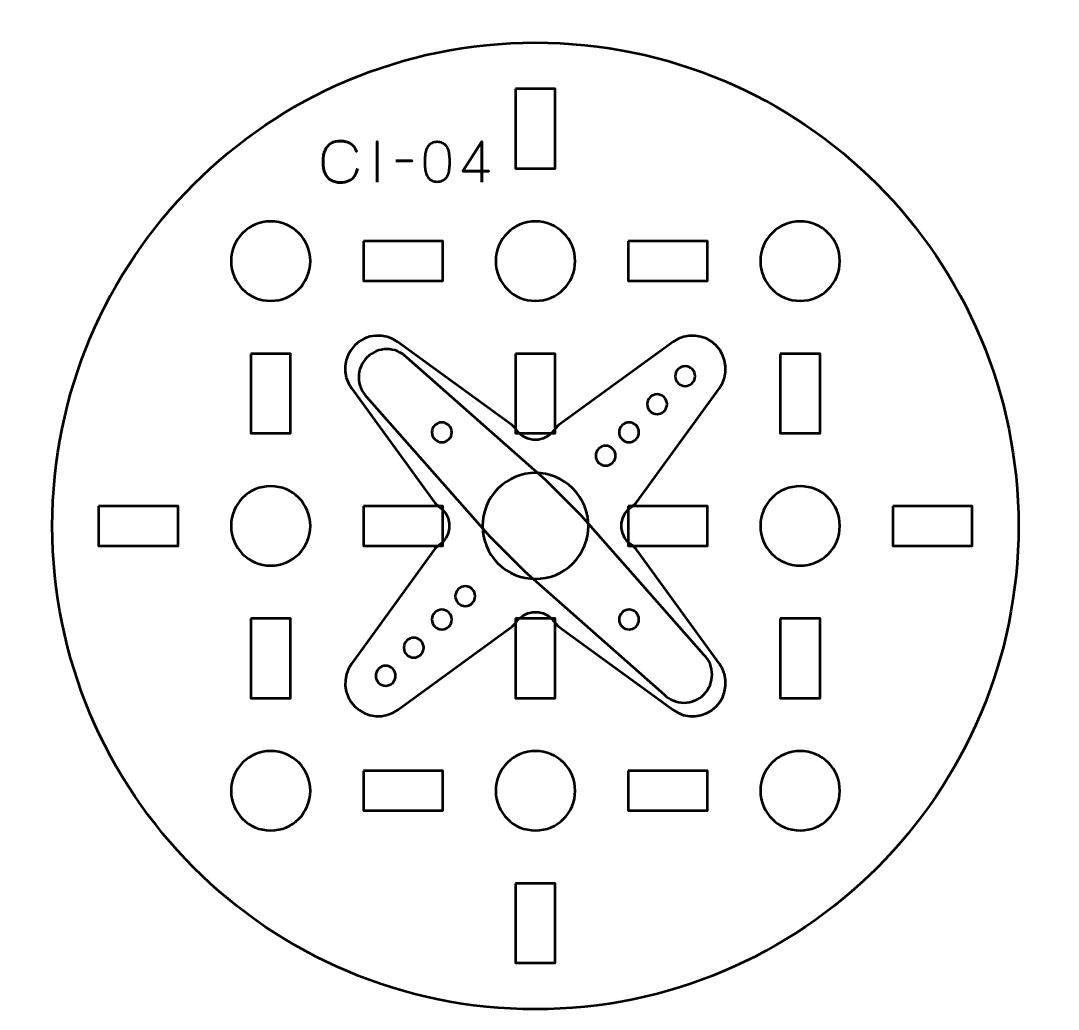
# Model space of a CAD drawing. Header units: centimetres. Extents: x -26.1 to 5.1, y -32.2 to 2.5.
# Drawn here: x -2.69 to 5.15, y -19.97 to -12.51 of the extents above; entities that cross this region are included whole.
import ezdxf

# ---------------------------------------------------------------- set-up
doc = ezdxf.new("R2010")
doc.units = ezdxf.units.CM
doc.header["$MEASUREMENT"] = 0
doc.layers.add('Layer 1', color=7, linetype='Continuous')

msp = doc.modelspace()

# ---------------------------------------------------------------- linework, layer by layer
at = {"layer": 'Layer 1', "color": 114, "lineweight": 53}
msp.add_ellipse((1.20001, -16.32499), major_axis=(0, 3.65), ratio=1, dxfattribs=at)
msp.add_open_spline([(-2.84999, -4.775), (-2.84999, -4.775), (-2.84999, -14.27503), (-2.84999, -14.27503), (-2.84999, -14.27503), (-2.84999, -14.552), (-3.07308, -14.77499), (-3.35008, -14.77499), (-3.35008, -14.77499), (-3.35008, -14.77499), (-5.90001, -14.77499), (-5.90001, -14.77499), (-5.90001, -14.77499), (-5.90001, -14.77499), (-5.90001, -11.12499), (-5.90001, -11.12499), (-5.90001, -11.12499), (-5.90001, -10.79367), (-6.16869, -10.52499), (-6.50001, -10.52499), (-6.50001, -10.52499), (-6.83133, -10.52499), (-7.10001, -10.79367), (-7.10001, -11.12499), (-7.10001, -11.12499), (-7.10001, -11.12499), (-7.10001, -14.77499), (-7.10001, -14.77499), (-7.10001, -14.77499), (-7.10001, -14.77499), (-9.65005, -14.77499), (-9.65005, -14.77499), (-9.65005, -14.77499), (-9.92702, -14.77499), (-10.15001, -14.552), (-10.15001, -14.27503), (-10.15001, -14.27503), (-10.15001, -14.27503), (-10.15001, -4.775), (-10.15001, -4.775), (-10.15001, -4.775), (-10.15001, -4.775), (-17.65004, -4.775), (-17.65004, -4.775), (-17.65004, -4.775), (-17.92701, -4.775), (-18.15, -4.55191), (-18.15, -4.27491), (-18.15, -4.27491), (-18.15, -4.27491), (-18.15, 2.02506), (-18.15, 2.02506), (-18.15, 2.02506), (-18.15, 2.30203), (-17.92701, 2.52502), (-17.65004, 2.52502), (-17.65004, 2.52502), (-17.65004, 2.52502), (4.64989, 2.52502), (4.64989, 2.52502), (4.64989, 2.52502), (4.92689, 2.52502), (5.14999, 2.30203), (5.14999, 2.02506), (5.14999, 2.02506), (5.14999, 2.02506), (5.14999, -4.27491), (5.14999, -4.27491), (5.14999, -4.27491), (5.14999, -4.55191), (4.92689, -4.775), (4.64989, -4.775), (4.64989, -4.775), (4.64989, -4.775), (-2.84999, -4.775), (-2.84999, -4.775)], degree=3, knots=[0, 0, 0, 0, 0.0526316, 0.0526316, 0.0526316, 0.0526316, 0.1052632, 0.1052632, 0.1052632, 0.1052632, 0.1578947, 0.1578947, 0.1578947, 0.1578947, 0.2105263, 0.2105263, 0.2105263, 0.2105263, 0.2631579, 0.2631579, 0.2631579, 0.2631579, 0.3157895, 0.3157895, 0.3157895, 0.3157895, 0.3684211, 0.3684211, 0.3684211, 0.3684211, 0.4210526, 0.4210526, 0.4210526, 0.4210526, 0.4736842, 0.4736842, 0.4736842, 0.4736842, 0.5263158, 0.5263158, 0.5263158, 0.5263158, 0.5789474, 0.5789474, 0.5789474, 0.5789474, 0.6315789, 0.6315789, 0.6315789, 0.6315789, 0.6842105, 0.6842105, 0.6842105, 0.6842105, 0.7368421, 0.7368421, 0.7368421, 0.7368421, 0.7894737, 0.7894737, 0.7894737, 0.7894737, 0.8421053, 0.8421053, 0.8421053, 0.8421053, 0.8947368, 0.8947368, 0.8947368, 0.8947368, 0.9473684, 0.9473684, 0.9473684, 0.9473684, 1, 1, 1, 1], dxfattribs=at)
at = {"layer": 'Layer 1', "lineweight": 53}
for points in [[(1.04997, -13.02494), (1.04997, -13.02494), (1.34997, -13.02494), (1.34997, -13.02494), (1.34997, -13.02494), (1.34997, -13.02494), (1.34997, -13.62494), (1.34997, -13.62494), (1.34997, -13.62494), (1.34997, -13.62494), (1.04997, -13.62494), (1.04997, -13.62494), (1.04997, -13.62494), (1.04997, -13.62494), (1.04997, -13.02494), (1.04997, -13.02494)], [(-0.49988, -14.32499), (-0.49988, -14.49062), (-0.63426, -14.625), (-0.79989, -14.625), (-0.79989, -14.625), (-0.96566, -14.625), (-1.09989, -14.49062), (-1.09989, -14.32499), (-1.09989, -14.32499), (-1.09989, -14.15922), (-0.96566, -14.02499), (-0.79989, -14.02499), (-0.79989, -14.02499), (-0.63426, -14.02499), (-0.49988, -14.15922), (-0.49988, -14.32499)], [(1.50004, -14.32499), (1.50004, -14.49062), (1.3657, -14.625), (1.20005, -14.625), (1.20005, -14.625), (1.03442, -14.625), (0.90004, -14.49062), (0.90004, -14.32499), (0.90004, -14.32499), (0.90004, -14.15922), (1.03442, -14.02499), (1.20005, -14.02499), (1.20005, -14.02499), (1.3657, -14.02499), (1.50004, -14.15922), (1.50004, -14.32499)], [(3.50001, -14.32499), (3.50001, -14.49062), (3.36577, -14.625), (3.2, -14.625), (3.2, -14.625), (3.03434, -14.625), (2.9, -14.49062), (2.9, -14.32499), (2.9, -14.32499), (2.9, -14.15922), (3.03434, -14.02499), (3.2, -14.02499), (3.2, -14.02499), (3.36577, -14.02499), (3.50001, -14.15922), (3.50001, -14.32499)], [(-0.09998, -14.17492), (-0.09998, -14.17492), (0.50003, -14.17492), (0.50003, -14.17492), (0.50003, -14.17492), (0.50003, -14.17492), (0.50003, -14.47492), (0.50003, -14.47492), (0.50003, -14.47492), (0.50003, -14.47492), (-0.09998, -14.47492), (-0.09998, -14.47492), (-0.09998, -14.47492), (-0.09998, -14.47492), (-0.09998, -14.17492), (-0.09998, -14.17492)], [(1.90009, -14.17492), (1.90009, -14.17492), (2.50009, -14.17492), (2.50009, -14.17492), (2.50009, -14.17492), (2.50009, -14.17492), (2.50009, -14.47492), (2.50009, -14.47492), (2.50009, -14.47492), (2.50009, -14.47492), (1.90009, -14.47492), (1.90009, -14.47492), (1.90009, -14.47492), (1.90009, -14.47492), (1.90009, -14.17492), (1.90009, -14.17492)], [(-0.94996, -15.0249), (-0.94996, -15.0249), (-0.64996, -15.0249), (-0.64996, -15.0249), (-0.64996, -15.0249), (-0.64996, -15.0249), (-0.64996, -15.62491), (-0.64996, -15.62491), (-0.64996, -15.62491), (-0.64996, -15.62491), (-0.94996, -15.62491), (-0.94996, -15.62491), (-0.94996, -15.62491), (-0.94996, -15.62491), (-0.94996, -15.0249), (-0.94996, -15.0249)], [(1.04997, -15.0249), (1.04997, -15.0249), (1.34997, -15.0249), (1.34997, -15.0249), (1.34997, -15.0249), (1.34997, -15.0249), (1.34997, -15.62491), (1.34997, -15.62491), (1.34997, -15.62491), (1.34997, -15.62491), (1.04997, -15.62491), (1.04997, -15.62491), (1.04997, -15.62491), (1.04997, -15.62491), (1.04997, -15.0249), (1.04997, -15.0249)], [(3.05007, -15.0249), (3.05007, -15.0249), (3.35008, -15.0249), (3.35008, -15.0249), (3.35008, -15.0249), (3.35008, -15.0249), (3.35008, -15.62491), (3.35008, -15.62491), (3.35008, -15.62491), (3.35008, -15.62491), (3.05007, -15.62491), (3.05007, -15.62491), (3.05007, -15.62491), (3.05007, -15.62491), (3.05007, -15.0249), (3.05007, -15.0249)], [(-0.49988, -16.32493), (-0.49988, -16.49058), (-0.63426, -16.62492), (-0.79989, -16.62492), (-0.79989, -16.62492), (-0.96566, -16.62492), (-1.09989, -16.49058), (-1.09989, -16.32493), (-1.09989, -16.32493), (-1.09989, -16.1593), (-0.96566, -16.02492), (-0.79989, -16.02492), (-0.79989, -16.02492), (-0.63426, -16.02492), (-0.49988, -16.1593), (-0.49988, -16.32493)], [(3.50001, -16.32493), (3.50001, -16.49058), (3.36577, -16.62492), (3.2, -16.62492), (3.2, -16.62492), (3.03434, -16.62492), (2.9, -16.49058), (2.9, -16.32493), (2.9, -16.32493), (2.9, -16.1593), (3.03434, -16.02492), (3.2, -16.02492), (3.2, -16.02492), (3.36577, -16.02492), (3.50001, -16.1593), (3.50001, -16.32493)], [(-2.09994, -16.17485), (-2.09994, -16.17485), (-1.49994, -16.17485), (-1.49994, -16.17485), (-1.49994, -16.17485), (-1.49994, -16.17485), (-1.49994, -16.47485), (-1.49994, -16.47485), (-1.49994, -16.47485), (-1.49994, -16.47485), (-2.09994, -16.47485), (-2.09994, -16.47485), (-2.09994, -16.47485), (-2.09994, -16.47485), (-2.09994, -16.17485), (-2.09994, -16.17485)], [(-0.09998, -16.17485), (-0.09998, -16.17485), (0.50003, -16.17485), (0.50003, -16.17485), (0.50003, -16.17485), (0.50003, -16.17485), (0.50003, -16.47485), (0.50003, -16.47485), (0.50003, -16.47485), (0.50003, -16.47485), (-0.09998, -16.47485), (-0.09998, -16.47485), (-0.09998, -16.47485), (-0.09998, -16.47485), (-0.09998, -16.17485), (-0.09998, -16.17485)], [(1.90009, -16.17485), (1.90009, -16.17485), (2.50009, -16.17485), (2.50009, -16.17485), (2.50009, -16.17485), (2.50009, -16.17485), (2.50009, -16.47485), (2.50009, -16.47485), (2.50009, -16.47485), (2.50009, -16.47485), (1.90009, -16.47485), (1.90009, -16.47485), (1.90009, -16.47485), (1.90009, -16.47485), (1.90009, -16.17485), (1.90009, -16.17485)], [(3.90006, -16.17485), (3.90006, -16.17485), (4.50006, -16.17485), (4.50006, -16.17485), (4.50006, -16.17485), (4.50006, -16.17485), (4.50006, -16.47485), (4.50006, -16.47485), (4.50006, -16.47485), (4.50006, -16.47485), (3.90006, -16.47485), (3.90006, -16.47485), (3.90006, -16.47485), (3.90006, -16.47485), (3.90006, -16.17485), (3.90006, -16.17485)], [(-0.94996, -17.02497), (-0.94996, -17.02497), (-0.64996, -17.02497), (-0.64996, -17.02497), (-0.64996, -17.02497), (-0.64996, -17.02497), (-0.64996, -17.62497), (-0.64996, -17.62497), (-0.64996, -17.62497), (-0.64996, -17.62497), (-0.94996, -17.62497), (-0.94996, -17.62497), (-0.94996, -17.62497), (-0.94996, -17.62497), (-0.94996, -17.02497), (-0.94996, -17.02497)], [(1.04997, -17.02497), (1.04997, -17.02497), (1.34997, -17.02497), (1.34997, -17.02497), (1.34997, -17.02497), (1.34997, -17.02497), (1.34997, -17.62497), (1.34997, -17.62497), (1.34997, -17.62497), (1.34997, -17.62497), (1.04997, -17.62497), (1.04997, -17.62497), (1.04997, -17.62497), (1.04997, -17.62497), (1.04997, -17.02497), (1.04997, -17.02497)], [(3.05007, -17.02497), (3.05007, -17.02497), (3.35008, -17.02497), (3.35008, -17.02497), (3.35008, -17.02497), (3.35008, -17.02497), (3.35008, -17.62497), (3.35008, -17.62497), (3.35008, -17.62497), (3.35008, -17.62497), (3.05007, -17.62497), (3.05007, -17.62497), (3.05007, -17.62497), (3.05007, -17.62497), (3.05007, -17.02497), (3.05007, -17.02497)], [(-0.49988, -18.32488), (-0.49988, -18.49065), (-0.63426, -18.62489), (-0.79989, -18.62489), (-0.79989, -18.62489), (-0.96566, -18.62489), (-1.09989, -18.49065), (-1.09989, -18.32488), (-1.09989, -18.32488), (-1.09989, -18.15922), (-0.96566, -18.02488), (-0.79989, -18.02488), (-0.79989, -18.02488), (-0.63426, -18.02488), (-0.49988, -18.15922), (-0.49988, -18.32488)], [(1.50004, -18.32488), (1.50004, -18.49065), (1.3657, -18.62489), (1.20005, -18.62489), (1.20005, -18.62489), (1.03442, -18.62489), (0.90004, -18.49065), (0.90004, -18.32488), (0.90004, -18.32488), (0.90004, -18.15922), (1.03442, -18.02488), (1.20005, -18.02488), (1.20005, -18.02488), (1.3657, -18.02488), (1.50004, -18.15922), (1.50004, -18.32488)], [(3.50001, -18.32488), (3.50001, -18.49065), (3.36577, -18.62489), (3.2, -18.62489), (3.2, -18.62489), (3.03434, -18.62489), (2.9, -18.49065), (2.9, -18.32488), (2.9, -18.32488), (2.9, -18.15922), (3.03434, -18.02488), (3.2, -18.02488), (3.2, -18.02488), (3.36577, -18.02488), (3.50001, -18.15922), (3.50001, -18.32488)], [(-0.09998, -18.17495), (-0.09998, -18.17495), (0.50003, -18.17495), (0.50003, -18.17495), (0.50003, -18.17495), (0.50003, -18.17495), (0.50003, -18.47496), (0.50003, -18.47496), (0.50003, -18.47496), (0.50003, -18.47496), (-0.09998, -18.47496), (-0.09998, -18.47496), (-0.09998, -18.47496), (-0.09998, -18.47496), (-0.09998, -18.17495), (-0.09998, -18.17495)], [(1.90009, -18.17495), (1.90009, -18.17495), (2.50009, -18.17495), (2.50009, -18.17495), (2.50009, -18.17495), (2.50009, -18.17495), (2.50009, -18.47496), (2.50009, -18.47496), (2.50009, -18.47496), (2.50009, -18.47496), (1.90009, -18.47496), (1.90009, -18.47496), (1.90009, -18.47496), (1.90009, -18.47496), (1.90009, -18.17495), (1.90009, -18.17495)], [(1.04997, -19.02494), (1.04997, -19.02494), (1.34997, -19.02494), (1.34997, -19.02494), (1.34997, -19.02494), (1.34997, -19.02494), (1.34997, -19.62494), (1.34997, -19.62494), (1.34997, -19.62494), (1.34997, -19.62494), (1.04997, -19.62494), (1.04997, -19.62494), (1.04997, -19.62494), (1.04997, -19.62494), (1.04997, -19.02494), (1.04997, -19.02494)]]:
    msp.add_open_spline(points, degree=3, knots=[0, 0, 0, 0, 0.25, 0.25, 0.25, 0.25, 0.5, 0.5, 0.5, 0.5, 0.75, 0.75, 0.75, 0.75, 1, 1, 1, 1], dxfattribs=at)
at = {"layer": 'Layer 1', "color": 30, "lineweight": 53}
for points, knots in [([(-0.145, -13.62532), (-0.14952, -13.64952), (-0.15742, -13.66949), (-0.1685, -13.68515), (-0.1685, -13.68515), (-0.17964, -13.70075), (-0.1939, -13.71232), (-0.21125, -13.71987), (-0.21125, -13.71987), (-0.22854, -13.72742), (-0.24886, -13.73123), (-0.272, -13.73116), (-0.272, -13.73116), (-0.30015, -13.73123), (-0.32407, -13.72579), (-0.34369, -13.71472), (-0.34369, -13.71472), (-0.3633, -13.70371), (-0.37826, -13.68671), (-0.38856, -13.66364), (-0.38856, -13.66364), (-0.39886, -13.64056), (-0.40401, -13.611), (-0.40408, -13.57495), (-0.40408, -13.57495), (-0.40401, -13.53904), (-0.39886, -13.50954), (-0.38856, -13.48647), (-0.38856, -13.48647), (-0.37826, -13.4634), (-0.3633, -13.44633), (-0.34369, -13.43525), (-0.34369, -13.43525), (-0.32407, -13.42417), (-0.30015, -13.41867), (-0.272, -13.41874), (-0.272, -13.41874), (-0.24187, -13.41867), (-0.21662, -13.42509), (-0.1963, -13.438), (-0.1963, -13.438), (-0.17605, -13.45091), (-0.16116, -13.47088), (-0.15178, -13.4979), (-0.15178, -13.4979), (-0.16116, -13.47088), (-0.17605, -13.45091), (-0.1963, -13.438), (-0.1963, -13.438), (-0.21662, -13.42509), (-0.24187, -13.41867), (-0.272, -13.41874), (-0.272, -13.41874), (-0.30015, -13.41867), (-0.32407, -13.42417), (-0.34369, -13.43525), (-0.34369, -13.43525), (-0.3633, -13.44633), (-0.37826, -13.4634), (-0.38856, -13.48647), (-0.38856, -13.48647), (-0.39886, -13.50954), (-0.40401, -13.53904), (-0.40408, -13.57495), (-0.40408, -13.57495), (-0.40401, -13.611), (-0.39886, -13.64056), (-0.38856, -13.66364), (-0.38856, -13.66364), (-0.37826, -13.68671), (-0.3633, -13.70371), (-0.34369, -13.71472), (-0.34369, -13.71472), (-0.32407, -13.72579), (-0.30015, -13.73123), (-0.272, -13.73116), (-0.272, -13.73116), (-0.24886, -13.73123), (-0.22854, -13.72742), (-0.21125, -13.71987), (-0.21125, -13.71987), (-0.1939, -13.71232), (-0.17964, -13.70075), (-0.1685, -13.68515), (-0.1685, -13.68515), (-0.15742, -13.66949), (-0.14952, -13.64952), (-0.145, -13.62532)], [0, 0, 0, 0, 0.0454545, 0.0454545, 0.0454545, 0.0454545, 0.0909091, 0.0909091, 0.0909091, 0.0909091, 0.1363636, 0.1363636, 0.1363636, 0.1363636, 0.1818182, 0.1818182, 0.1818182, 0.1818182, 0.2272727, 0.2272727, 0.2272727, 0.2272727, 0.2727273, 0.2727273, 0.2727273, 0.2727273, 0.3181818, 0.3181818, 0.3181818, 0.3181818, 0.3636364, 0.3636364, 0.3636364, 0.3636364, 0.4090909, 0.4090909, 0.4090909, 0.4090909, 0.4545455, 0.4545455, 0.4545455, 0.4545455, 0.5, 0.5, 0.5, 0.5, 0.5454545, 0.5454545, 0.5454545, 0.5454545, 0.5909091, 0.5909091, 0.5909091, 0.5909091, 0.6363636, 0.6363636, 0.6363636, 0.6363636, 0.6818182, 0.6818182, 0.6818182, 0.6818182, 0.7272727, 0.7272727, 0.7272727, 0.7272727, 0.7727273, 0.7727273, 0.7727273, 0.7727273, 0.8181818, 0.8181818, 0.8181818, 0.8181818, 0.8636364, 0.8636364, 0.8636364, 0.8636364, 0.9090909, 0.9090909, 0.9090909, 0.9090909, 0.9545455, 0.9545455, 0.9545455, 0.9545455, 1, 1, 1, 1]), ([(0.00486, -13.72777), (0.00486, -13.72777), (0.00486, -13.42255), (0.00486, -13.42255), (0.00486, -13.42255), (0.00486, -13.42255), (0.00486, -13.72777), (0.00486, -13.72777)], [0, 0, 0, 0, 0.5, 0.5, 0.5, 0.5, 1, 1, 1, 1]), ([(0.45825, -13.72777), (0.47306, -13.7277), (0.48583, -13.72509), (0.49649, -13.72001), (0.49649, -13.72001), (0.50707, -13.71493), (0.51589, -13.70766), (0.52294, -13.69842), (0.52294, -13.69842), (0.52993, -13.68911), (0.53543, -13.6781), (0.53952, -13.6654), (0.53952, -13.6654), (0.54355, -13.6527), (0.54644, -13.6388), (0.54806, -13.62356), (0.54806, -13.62356), (0.54976, -13.60832), (0.5506, -13.5923), (0.55053, -13.57537), (0.55053, -13.57537), (0.5506, -13.55851), (0.54976, -13.54249), (0.54806, -13.52732), (0.54806, -13.52732), (0.54644, -13.51215), (0.54355, -13.49818), (0.53952, -13.48548), (0.53952, -13.48548), (0.53543, -13.47285), (0.52993, -13.46185), (0.52294, -13.45246), (0.52294, -13.45246), (0.51589, -13.44315), (0.50707, -13.43588), (0.49649, -13.4308), (0.49649, -13.4308), (0.48583, -13.42565), (0.47306, -13.42304), (0.45825, -13.42297), (0.45825, -13.42297), (0.44343, -13.42304), (0.43066, -13.42565), (0.42, -13.4308), (0.42, -13.4308), (0.40942, -13.43588), (0.4006, -13.44315), (0.39355, -13.45246), (0.39355, -13.45246), (0.38656, -13.46185), (0.38106, -13.47285), (0.37697, -13.48548), (0.37697, -13.48548), (0.37294, -13.49818), (0.37005, -13.51215), (0.36843, -13.52732), (0.36843, -13.52732), (0.36674, -13.54249), (0.36589, -13.55851), (0.36596, -13.57537), (0.36596, -13.57537), (0.36589, -13.5923), (0.36674, -13.60832), (0.36843, -13.62356), (0.36843, -13.62356), (0.37005, -13.6388), (0.37294, -13.6527), (0.37697, -13.6654), (0.37697, -13.6654), (0.38106, -13.6781), (0.38656, -13.68911), (0.39355, -13.69842), (0.39355, -13.69842), (0.4006, -13.70766), (0.40942, -13.71493), (0.42, -13.72001), (0.42, -13.72001), (0.43066, -13.72509), (0.44343, -13.7277), (0.45825, -13.72777)], [0, 0, 0, 0, 0.05, 0.05, 0.05, 0.05, 0.1, 0.1, 0.1, 0.1, 0.15, 0.15, 0.15, 0.15, 0.2, 0.2, 0.2, 0.2, 0.25, 0.25, 0.25, 0.25, 0.3, 0.3, 0.3, 0.3, 0.35, 0.35, 0.35, 0.35, 0.4, 0.4, 0.4, 0.4, 0.45, 0.45, 0.45, 0.45, 0.5, 0.5, 0.5, 0.5, 0.55, 0.55, 0.55, 0.55, 0.6, 0.6, 0.6, 0.6, 0.65, 0.65, 0.65, 0.65, 0.7, 0.7, 0.7, 0.7, 0.75, 0.75, 0.75, 0.75, 0.8, 0.8, 0.8, 0.8, 0.85, 0.85, 0.85, 0.85, 0.9, 0.9, 0.9, 0.9, 0.95, 0.95, 0.95, 0.95, 1, 1, 1, 1]), ([(0.45825, -13.72777), (0.47306, -13.7277), (0.48583, -13.72509), (0.49649, -13.72001), (0.49649, -13.72001), (0.50707, -13.71493), (0.51589, -13.70766), (0.52294, -13.69842), (0.52294, -13.69842), (0.52993, -13.68911), (0.53543, -13.6781), (0.53952, -13.6654), (0.53952, -13.6654), (0.54355, -13.6527), (0.54644, -13.6388), (0.54806, -13.62356), (0.54806, -13.62356), (0.54976, -13.60832), (0.5506, -13.5923), (0.55053, -13.57537), (0.55053, -13.57537), (0.5506, -13.55851), (0.54976, -13.54249), (0.54806, -13.52732), (0.54806, -13.52732), (0.54644, -13.51215), (0.54355, -13.49818), (0.53952, -13.48548), (0.53952, -13.48548), (0.53543, -13.47285), (0.52993, -13.46185), (0.52294, -13.45246), (0.52294, -13.45246), (0.51589, -13.44315), (0.50707, -13.43588), (0.49649, -13.4308), (0.49649, -13.4308), (0.48583, -13.42565), (0.47306, -13.42304), (0.45825, -13.42297), (0.45825, -13.42297), (0.44343, -13.42304), (0.43066, -13.42565), (0.42, -13.4308), (0.42, -13.4308), (0.40942, -13.43588), (0.4006, -13.44315), (0.39355, -13.45246), (0.39355, -13.45246), (0.38656, -13.46185), (0.38106, -13.47285), (0.37697, -13.48548), (0.37697, -13.48548), (0.37294, -13.49818), (0.37005, -13.51215), (0.36843, -13.52732), (0.36843, -13.52732), (0.36674, -13.54249), (0.36589, -13.55851), (0.36596, -13.57537), (0.36596, -13.57537), (0.36589, -13.5923), (0.36674, -13.60832), (0.36843, -13.62356), (0.36843, -13.62356), (0.37005, -13.6388), (0.37294, -13.6527), (0.37697, -13.6654), (0.37697, -13.6654), (0.38106, -13.6781), (0.38656, -13.68911), (0.39355, -13.69842), (0.39355, -13.69842), (0.4006, -13.70766), (0.40942, -13.71493), (0.42, -13.72001), (0.42, -13.72001), (0.43066, -13.72509), (0.44343, -13.7277), (0.45825, -13.72777)], [0, 0, 0, 0, 0.05, 0.05, 0.05, 0.05, 0.1, 0.1, 0.1, 0.1, 0.15, 0.15, 0.15, 0.15, 0.2, 0.2, 0.2, 0.2, 0.25, 0.25, 0.25, 0.25, 0.3, 0.3, 0.3, 0.3, 0.35, 0.35, 0.35, 0.35, 0.4, 0.4, 0.4, 0.4, 0.45, 0.45, 0.45, 0.45, 0.5, 0.5, 0.5, 0.5, 0.55, 0.55, 0.55, 0.55, 0.6, 0.6, 0.6, 0.6, 0.65, 0.65, 0.65, 0.65, 0.7, 0.7, 0.7, 0.7, 0.75, 0.75, 0.75, 0.75, 0.8, 0.8, 0.8, 0.8, 0.85, 0.85, 0.85, 0.85, 0.9, 0.9, 0.9, 0.9, 0.95, 0.95, 0.95, 0.95, 1, 1, 1, 1]), ([(0.79479, -13.72777), (0.79479, -13.72777), (0.79479, -13.42255), (0.79479, -13.42255), (0.79479, -13.42255), (0.79479, -13.42255), (0.65086, -13.64649), (0.65086, -13.64649), (0.65086, -13.64649), (0.65086, -13.64649), (0.84898, -13.64649), (0.84898, -13.64649), (0.84898, -13.64649), (0.84898, -13.64649), (0.65086, -13.64649), (0.65086, -13.64649), (0.65086, -13.64649), (0.65086, -13.64649), (0.79479, -13.42255), (0.79479, -13.42255), (0.79479, -13.42255), (0.79479, -13.42255), (0.79479, -13.72777), (0.79479, -13.72777)], [0, 0, 0, 0, 0.1666667, 0.1666667, 0.1666667, 0.1666667, 0.3333333, 0.3333333, 0.3333333, 0.3333333, 0.5, 0.5, 0.5, 0.5, 0.6666667, 0.6666667, 0.6666667, 0.6666667, 0.8333333, 0.8333333, 0.8333333, 0.8333333, 1, 1, 1, 1]), ([(0.14583, -13.56817), (0.14583, -13.56817), (0.26902, -13.56817), (0.26902, -13.56817), (0.26902, -13.56817), (0.26902, -13.56817), (0.14583, -13.56817), (0.14583, -13.56817)], [0, 0, 0, 0, 0.5, 0.5, 0.5, 0.5, 1, 1, 1, 1]), ([(0.15875, -14.93479), (0.15875, -14.93479), (1.02469, -15.56436), (1.02469, -15.56436), (1.02469, -15.56436), (1.02469, -15.56436), (1.05158, -15.59237), (1.05158, -15.59237), (1.05158, -15.59237), (1.05158, -15.59237), (1.07566, -15.62318), (1.07566, -15.62318), (1.07566, -15.62318), (1.07566, -15.62318), (1.10591, -15.64782), (1.10591, -15.64782), (1.10591, -15.64782), (1.10591, -15.64782), (1.14119, -15.66518), (1.14119, -15.66518), (1.14119, -15.66518), (1.14119, -15.66518), (1.18041, -15.67415), (1.18041, -15.67415), (1.18041, -15.67415), (1.18041, -15.67415), (1.21962, -15.67414), (1.21962, -15.67414), (1.21962, -15.67414), (1.21962, -15.67414), (1.2577, -15.66518), (1.2577, -15.66518), (1.2577, -15.66518), (1.2577, -15.66518), (1.29355, -15.64837), (1.29355, -15.64837), (1.29355, -15.64837), (1.29355, -15.64837), (1.32436, -15.62317), (1.32436, -15.62317), (1.32436, -15.62317), (1.32436, -15.62317), (1.34843, -15.59237), (1.34843, -15.59237), (1.34843, -15.59237), (1.34843, -15.59237), (1.37476, -15.5638), (1.37476, -15.5638), (1.37476, -15.5638), (1.37476, -15.5638), (2.24071, -14.93535), (2.24071, -14.93535), (2.24071, -14.93535), (2.24071, -14.93535), (2.27824, -14.91238), (2.27824, -14.91238), (2.27824, -14.91238), (2.27824, -14.91238), (2.31912, -14.89727), (2.31912, -14.89727), (2.31912, -14.89727), (2.31912, -14.89727), (2.36226, -14.88886), (2.36226, -14.88886), (2.36226, -14.88886), (2.36226, -14.88886), (2.4065, -14.8883), (2.4065, -14.8883), (2.4065, -14.8883), (2.4065, -14.8883), (2.45019, -14.89614), (2.45019, -14.89614), (2.45019, -14.89614), (2.45019, -14.89614), (2.49164, -14.91071), (2.49164, -14.91071), (2.49164, -14.91071), (2.49164, -14.91071), (2.53028, -14.93255), (2.53028, -14.93255), (2.53028, -14.93255), (2.53028, -14.93255), (2.56389, -14.96055), (2.56389, -14.96055), (2.56389, -14.96055), (2.56389, -14.96055), (2.59246, -14.99472), (2.59246, -14.99472), (2.59246, -14.99472), (2.59246, -14.99472), (2.6143, -15.03337), (2.6143, -15.03337), (2.6143, -15.03337), (2.6143, -15.03337), (2.62887, -15.07481), (2.62887, -15.07481), (2.62887, -15.07481), (2.62887, -15.07481), (2.63615, -15.11795), (2.63615, -15.11795), (2.63615, -15.11795), (2.63615, -15.11795), (2.63559, -15.16219), (2.63559, -15.16219), (2.63559, -15.16219), (2.63559, -15.16219), (2.62774, -15.20589), (2.62774, -15.20589), (2.62774, -15.20589), (2.62774, -15.20589), (2.61263, -15.24677), (2.61263, -15.24677), (2.61263, -15.24677), (2.61263, -15.24677), (2.58966, -15.2843), (2.58966, -15.2843), (2.58966, -15.2843), (2.58966, -15.2843), (1.96065, -16.14969), (1.96065, -16.14969), (1.96065, -16.14969), (1.96065, -16.14969), (1.93263, -16.17657), (1.93263, -16.17657), (1.93263, -16.17657), (1.93263, -16.17657), (1.90184, -16.20065), (1.90184, -16.20065), (1.90184, -16.20065), (1.90184, -16.20065), (1.87664, -16.23146), (1.87664, -16.23146), (1.87664, -16.23146), (1.87664, -16.23146), (1.85983, -16.26731), (1.85983, -16.26731), (1.85983, -16.26731), (1.85983, -16.26731), (1.85087, -16.30538), (1.85087, -16.30538), (1.85087, -16.30538), (1.85087, -16.30538), (1.85086, -16.3446), (1.85086, -16.3446), (1.85086, -16.3446), (1.85086, -16.3446), (1.85926, -16.38325), (1.85926, -16.38325), (1.85926, -16.38325), (1.85926, -16.38325), (1.87663, -16.41854), (1.87663, -16.41854), (1.87663, -16.41854), (1.87663, -16.41854), (1.90183, -16.44935), (1.90183, -16.44935), (1.90183, -16.44935), (1.90183, -16.44935), (1.93264, -16.47343), (1.93264, -16.47343), (1.93264, -16.47343), (1.93264, -16.47343), (1.96065, -16.50031), (1.96065, -16.50031), (1.96065, -16.50031), (1.96065, -16.50031), (2.58965, -17.36569), (2.58965, -17.36569), (2.58965, -17.36569), (2.58965, -17.36569), (2.61261, -17.40321), (2.61261, -17.40321), (2.61261, -17.40321), (2.61261, -17.40321), (2.6283, -17.44465), (2.6283, -17.44465), (2.6283, -17.44465), (2.6283, -17.44465), (2.63613, -17.48835), (2.63613, -17.48835), (2.63613, -17.48835), (2.63613, -17.48835), (2.63669, -17.53259), (2.63669, -17.53259), (2.63669, -17.53259), (2.63669, -17.53259), (2.62942, -17.57572), (2.62942, -17.57572), (2.62942, -17.57572), (2.62942, -17.57572), (2.61485, -17.61717), (2.61485, -17.61717), (2.61485, -17.61717), (2.61485, -17.61717), (2.59301, -17.65582), (2.59301, -17.65582), (2.59301, -17.65582), (2.59301, -17.65582), (2.56501, -17.68943), (2.56501, -17.68943), (2.56501, -17.68943), (2.56501, -17.68943), (2.53084, -17.71799), (2.53084, -17.71799), (2.53084, -17.71799), (2.53084, -17.71799), (2.49218, -17.73984), (2.49218, -17.73984), (2.49218, -17.73984), (2.49218, -17.73984), (2.45073, -17.75441), (2.45073, -17.75441), (2.45073, -17.75441), (2.45073, -17.75441), (2.40761, -17.76168), (2.40761, -17.76168), (2.40761, -17.76168), (2.40761, -17.76168), (2.36336, -17.76112), (2.36336, -17.76112), (2.36336, -17.76112), (2.36336, -17.76112), (2.31967, -17.75329), (2.31967, -17.75329), (2.31967, -17.75329), (2.31967, -17.75329), (2.27822, -17.7376), (2.27822, -17.7376), (2.27822, -17.7376), (2.27822, -17.7376), (2.2407, -17.71464), (2.2407, -17.71464), (2.2407, -17.71464), (2.2407, -17.71464), (1.37533, -17.08563), (1.37533, -17.08563), (1.37533, -17.08563), (1.37533, -17.08563), (1.34844, -17.05763), (1.34844, -17.05763), (1.34844, -17.05763), (1.34844, -17.05763), (1.32436, -17.02682), (1.32436, -17.02682), (1.32436, -17.02682), (1.32436, -17.02682), (1.29355, -17.00162), (1.29355, -17.00162), (1.29355, -17.00162), (1.29355, -17.00162), (1.25826, -16.98425), (1.25826, -16.98425), (1.25826, -16.98425), (1.25826, -16.98425), (1.21961, -16.97585), (1.21961, -16.97585), (1.21961, -16.97585), (1.21961, -16.97585), (1.1804, -16.97585), (1.1804, -16.97585), (1.1804, -16.97585), (1.1804, -16.97585), (1.14232, -16.98482), (1.14232, -16.98482), (1.14232, -16.98482), (1.14232, -16.98482), (1.10647, -17.00162), (1.10647, -17.00162), (1.10647, -17.00162), (1.10647, -17.00162), (1.07566, -17.02683), (1.07566, -17.02683), (1.07566, -17.02683), (1.07566, -17.02683), (1.05158, -17.05763), (1.05158, -17.05763), (1.05158, -17.05763), (1.05158, -17.05763), (1.02526, -17.08508), (1.02526, -17.08508), (1.02526, -17.08508), (1.02526, -17.08508), (0.15932, -17.71464), (0.15932, -17.71464), (0.15932, -17.71464), (0.15932, -17.71464), (0.1218, -17.7376), (0.1218, -17.7376), (0.1218, -17.7376), (0.1218, -17.7376), (0.0809, -17.75273), (0.0809, -17.75273), (0.0809, -17.75273), (0.0809, -17.75273), (0.03721, -17.76056), (0.03721, -17.76056), (0.03721, -17.76056), (0.03721, -17.76056), (-0.00703, -17.76113), (-0.00703, -17.76113), (-0.00703, -17.76113), (-0.00703, -17.76113), (-0.05016, -17.75385), (-0.05016, -17.75385), (-0.05016, -17.75385), (-0.05016, -17.75385), (-0.0916, -17.73928), (-0.0916, -17.73928), (-0.0916, -17.73928), (-0.0916, -17.73928), (-0.13026, -17.71744), (-0.13026, -17.71744), (-0.13026, -17.71744), (-0.13026, -17.71744), (-0.16443, -17.68887), (-0.16443, -17.68887), (-0.16443, -17.68887), (-0.16443, -17.68887), (-0.19243, -17.65526), (-0.19243, -17.65526), (-0.19243, -17.65526), (-0.19243, -17.65526), (-0.21426, -17.61662), (-0.21426, -17.61662), (-0.21426, -17.61662), (-0.21426, -17.61662), (-0.22884, -17.57517), (-0.22884, -17.57517), (-0.22884, -17.57517), (-0.22884, -17.57517), (-0.23668, -17.53148), (-0.23668, -17.53148), (-0.23668, -17.53148), (-0.23668, -17.53148), (-0.23612, -17.48723), (-0.23612, -17.48723), (-0.23612, -17.48723), (-0.23612, -17.48723), (-0.22772, -17.44411), (-0.22772, -17.44411), (-0.22772, -17.44411), (-0.22772, -17.44411), (-0.21259, -17.40321), (-0.21259, -17.40321), (-0.21259, -17.40321), (-0.21259, -17.40321), (-0.18963, -17.36569), (-0.18963, -17.36569), (-0.18963, -17.36569), (-0.18963, -17.36569), (0.43937, -16.49919), (0.43937, -16.49919), (0.43937, -16.49919), (0.43937, -16.49919), (0.46738, -16.47343), (0.46738, -16.47343), (0.46738, -16.47343), (0.46738, -16.47343), (0.49818, -16.44935), (0.49818, -16.44935), (0.49818, -16.44935), (0.49818, -16.44935), (0.52339, -16.41854), (0.52339, -16.41854), (0.52339, -16.41854), (0.52339, -16.41854), (0.54019, -16.38269), (0.54019, -16.38269), (0.54019, -16.38269), (0.54019, -16.38269), (0.54915, -16.3446), (0.54915, -16.3446), (0.54915, -16.3446), (0.54915, -16.3446), (0.54916, -16.3054), (0.54916, -16.3054), (0.54916, -16.3054), (0.54916, -16.3054), (0.54019, -16.26618), (0.54019, -16.26618), (0.54019, -16.26618), (0.54019, -16.26618), (0.52283, -16.2309), (0.52283, -16.2309), (0.52283, -16.2309), (0.52283, -16.2309), (0.49819, -16.20066), (0.49819, -16.20066), (0.49819, -16.20066), (0.49819, -16.20066), (0.46738, -16.17657), (0.46738, -16.17657), (0.46738, -16.17657), (0.46738, -16.17657), (0.43937, -16.14968), (0.43937, -16.14968), (0.43937, -16.14968), (0.43937, -16.14968), (-0.1902, -15.28374), (-0.1902, -15.28374), (-0.1902, -15.28374), (-0.1902, -15.28374), (-0.21316, -15.24622), (-0.21316, -15.24622), (-0.21316, -15.24622), (-0.21316, -15.24622), (-0.22885, -15.20477), (-0.22885, -15.20477), (-0.22885, -15.20477), (-0.22885, -15.20477), (-0.23668, -15.16108), (-0.23668, -15.16108), (-0.23668, -15.16108), (-0.23668, -15.16108), (-0.23669, -15.11739), (-0.23669, -15.11739), (-0.23669, -15.11739), (-0.23669, -15.11739), (-0.22997, -15.07371), (-0.22997, -15.07371), (-0.22997, -15.07371), (-0.22997, -15.07371), (-0.21484, -15.03282), (-0.21484, -15.03282), (-0.21484, -15.03282), (-0.21484, -15.03282), (-0.19299, -14.99416), (-0.19299, -14.99416), (-0.19299, -14.99416), (-0.19299, -14.99416), (-0.16443, -14.95999), (-0.16443, -14.95999), (-0.16443, -14.95999), (-0.16443, -14.95999), (-0.13082, -14.93199), (-0.13082, -14.93199), (-0.13082, -14.93199), (-0.13082, -14.93199), (-0.09217, -14.91015), (-0.09217, -14.91015), (-0.09217, -14.91015), (-0.09217, -14.91015), (-0.05128, -14.89502), (-0.05128, -14.89502), (-0.05128, -14.89502), (-0.05128, -14.89502), (-0.0076, -14.8883), (-0.0076, -14.8883), (-0.0076, -14.8883), (-0.0076, -14.8883), (0.03609, -14.88831), (0.03609, -14.88831), (0.03609, -14.88831), (0.03609, -14.88831), (0.07979, -14.89614), (0.07979, -14.89614), (0.07979, -14.89614), (0.07979, -14.89614), (0.12123, -14.91183), (0.12123, -14.91183), (0.12123, -14.91183), (0.12123, -14.91183), (0.15875, -14.93479), (0.15875, -14.93479)], [0, 0, 0, 0, 0.0086207, 0.0086207, 0.0086207, 0.0086207, 0.0172414, 0.0172414, 0.0172414, 0.0172414, 0.0258621, 0.0258621, 0.0258621, 0.0258621, 0.0344828, 0.0344828, 0.0344828, 0.0344828, 0.0431034, 0.0431034, 0.0431034, 0.0431034, 0.0517241, 0.0517241, 0.0517241, 0.0517241, 0.0603448, 0.0603448, 0.0603448, 0.0603448, 0.0689655, 0.0689655, 0.0689655, 0.0689655, 0.0775862, 0.0775862, 0.0775862, 0.0775862, 0.0862069, 0.0862069, 0.0862069, 0.0862069, 0.0948276, 0.0948276, 0.0948276, 0.0948276, 0.1034483, 0.1034483, 0.1034483, 0.1034483, 0.112069, 0.112069, 0.112069, 0.112069, 0.1206897, 0.1206897, 0.1206897, 0.1206897, 0.1293103, 0.1293103, 0.1293103, 0.1293103, 0.137931, 0.137931, 0.137931, 0.137931, 0.1465517, 0.1465517, 0.1465517, 0.1465517, 0.1551724, 0.1551724, 0.1551724, 0.1551724, 0.1637931, 0.1637931, 0.1637931, 0.1637931, 0.1724138, 0.1724138, 0.1724138, 0.1724138, 0.1810345, 0.1810345, 0.1810345, 0.1810345, 0.1896552, 0.1896552, 0.1896552, 0.1896552, 0.1982759, 0.1982759, 0.1982759, 0.1982759, 0.2068966, 0.2068966, 0.2068966, 0.2068966, 0.2155172, 0.2155172, 0.2155172, 0.2155172, 0.2241379, 0.2241379, 0.2241379, 0.2241379, 0.2327586, 0.2327586, 0.2327586, 0.2327586, 0.2413793, 0.2413793, 0.2413793, 0.2413793, 0.25, 0.25, 0.25, 0.25, 0.2586207, 0.2586207, 0.2586207, 0.2586207, 0.2672414, 0.2672414, 0.2672414, 0.2672414, 0.2758621, 0.2758621, 0.2758621, 0.2758621, 0.2844828, 0.2844828, 0.2844828, 0.2844828, 0.2931034, 0.2931034, 0.2931034, 0.2931034, 0.3017241, 0.3017241, 0.3017241, 0.3017241, 0.3103448, 0.3103448, 0.3103448, 0.3103448, 0.3189655, 0.3189655, 0.3189655, 0.3189655, 0.3275862, 0.3275862, 0.3275862, 0.3275862, 0.3362069, 0.3362069, 0.3362069, 0.3362069, 0.3448276, 0.3448276, 0.3448276, 0.3448276, 0.3534483, 0.3534483, 0.3534483, 0.3534483, 0.362069, 0.362069, 0.362069, 0.362069, 0.3706897, 0.3706897, 0.3706897, 0.3706897, 0.3793103, 0.3793103, 0.3793103, 0.3793103, 0.387931, 0.387931, 0.387931, 0.387931, 0.3965517, 0.3965517, 0.3965517, 0.3965517, 0.4051724, 0.4051724, 0.4051724, 0.4051724, 0.4137931, 0.4137931, 0.4137931, 0.4137931, 0.4224138, 0.4224138, 0.4224138, 0.4224138, 0.4310345, 0.4310345, 0.4310345, 0.4310345, 0.4396552, 0.4396552, 0.4396552, 0.4396552, 0.4482759, 0.4482759, 0.4482759, 0.4482759, 0.4568966, 0.4568966, 0.4568966, 0.4568966, 0.4655172, 0.4655172, 0.4655172, 0.4655172, 0.4741379, 0.4741379, 0.4741379, 0.4741379, 0.4827586, 0.4827586, 0.4827586, 0.4827586, 0.4913793, 0.4913793, 0.4913793, 0.4913793, 0.5, 0.5, 0.5, 0.5, 0.5086207, 0.5086207, 0.5086207, 0.5086207, 0.5172414, 0.5172414, 0.5172414, 0.5172414, 0.5258621, 0.5258621, 0.5258621, 0.5258621, 0.5344828, 0.5344828, 0.5344828, 0.5344828, 0.5431034, 0.5431034, 0.5431034, 0.5431034, 0.5517241, 0.5517241, 0.5517241, 0.5517241, 0.5603448, 0.5603448, 0.5603448, 0.5603448, 0.5689655, 0.5689655, 0.5689655, 0.5689655, 0.5775862, 0.5775862, 0.5775862, 0.5775862, 0.5862069, 0.5862069, 0.5862069, 0.5862069, 0.5948276, 0.5948276, 0.5948276, 0.5948276, 0.6034483, 0.6034483, 0.6034483, 0.6034483, 0.612069, 0.612069, 0.612069, 0.612069, 0.6206897, 0.6206897, 0.6206897, 0.6206897, 0.6293103, 0.6293103, 0.6293103, 0.6293103, 0.637931, 0.637931, 0.637931, 0.637931, 0.6465517, 0.6465517, 0.6465517, 0.6465517, 0.6551724, 0.6551724, 0.6551724, 0.6551724, 0.6637931, 0.6637931, 0.6637931, 0.6637931, 0.6724138, 0.6724138, 0.6724138, 0.6724138, 0.6810345, 0.6810345, 0.6810345, 0.6810345, 0.6896552, 0.6896552, 0.6896552, 0.6896552, 0.6982759, 0.6982759, 0.6982759, 0.6982759, 0.7068966, 0.7068966, 0.7068966, 0.7068966, 0.7155172, 0.7155172, 0.7155172, 0.7155172, 0.7241379, 0.7241379, 0.7241379, 0.7241379, 0.7327586, 0.7327586, 0.7327586, 0.7327586, 0.7413793, 0.7413793, 0.7413793, 0.7413793, 0.75, 0.75, 0.75, 0.75, 0.7586207, 0.7586207, 0.7586207, 0.7586207, 0.7672414, 0.7672414, 0.7672414, 0.7672414, 0.7758621, 0.7758621, 0.7758621, 0.7758621, 0.7844828, 0.7844828, 0.7844828, 0.7844828, 0.7931034, 0.7931034, 0.7931034, 0.7931034, 0.8017241, 0.8017241, 0.8017241, 0.8017241, 0.8103448, 0.8103448, 0.8103448, 0.8103448, 0.8189655, 0.8189655, 0.8189655, 0.8189655, 0.8275862, 0.8275862, 0.8275862, 0.8275862, 0.8362069, 0.8362069, 0.8362069, 0.8362069, 0.8448276, 0.8448276, 0.8448276, 0.8448276, 0.8534483, 0.8534483, 0.8534483, 0.8534483, 0.862069, 0.862069, 0.862069, 0.862069, 0.8706897, 0.8706897, 0.8706897, 0.8706897, 0.8793103, 0.8793103, 0.8793103, 0.8793103, 0.887931, 0.887931, 0.887931, 0.887931, 0.8965517, 0.8965517, 0.8965517, 0.8965517, 0.9051724, 0.9051724, 0.9051724, 0.9051724, 0.9137931, 0.9137931, 0.9137931, 0.9137931, 0.9224138, 0.9224138, 0.9224138, 0.9224138, 0.9310345, 0.9310345, 0.9310345, 0.9310345, 0.9396552, 0.9396552, 0.9396552, 0.9396552, 0.9482759, 0.9482759, 0.9482759, 0.9482759, 0.9568966, 0.9568966, 0.9568966, 0.9568966, 0.9655172, 0.9655172, 0.9655172, 0.9655172, 0.9741379, 0.9741379, 0.9741379, 0.9741379, 0.9827586, 0.9827586, 0.9827586, 0.9827586, 0.9913793, 0.9913793, 0.9913793, 0.9913793, 1, 1, 1, 1]), ([(1.12046, -16.6697), (1.12046, -16.6697), (0.8553, -16.40454), (0.8553, -16.40454), (0.8553, -16.40454), (0.8553, -16.40454), (-0.07278, -15.35272), (-0.07278, -15.35272), (-0.07278, -15.35272), (-0.15554, -15.26996), (-0.15554, -15.13496), (-0.07278, -15.0522), (-0.07278, -15.0522), (0.00998, -14.96944), (0.14498, -14.96944), (0.22774, -15.0522), (0.22774, -15.0522), (0.22774, -15.0522), (1.27956, -15.98028), (1.27956, -15.98028), (1.27956, -15.98028), (1.27956, -15.98028), (1.54472, -16.24544), (1.54472, -16.24544), (1.54472, -16.24544), (1.54472, -16.24544), (2.4728, -17.29726), (2.4728, -17.29726), (2.4728, -17.29726), (2.55556, -17.38002), (2.55556, -17.51502), (2.4728, -17.59778), (2.4728, -17.59778), (2.39004, -17.68054), (2.25504, -17.68054), (2.17228, -17.59778), (2.17228, -17.59778), (2.17228, -17.59778), (1.12046, -16.6697), (1.12046, -16.6697)], [0, 0, 0, 0, 0.1, 0.1, 0.1, 0.1, 0.2, 0.2, 0.2, 0.2, 0.3, 0.3, 0.3, 0.3, 0.4, 0.4, 0.4, 0.4, 0.5, 0.5, 0.5, 0.5, 0.6, 0.6, 0.6, 0.6, 0.7, 0.7, 0.7, 0.7, 0.8, 0.8, 0.8, 0.8, 0.9, 0.9, 0.9, 0.9, 1, 1, 1, 1])]:
    msp.add_open_spline(points, degree=3, knots=knots, dxfattribs=at)
at = {"layer": 'Layer 1', "color": 250, "lineweight": 53}
for points in [[(2.38442, -15.24665), (2.35514, -15.27593), (2.30763, -15.27593), (2.27835, -15.24665), (2.27835, -15.24665), (2.24907, -15.21737), (2.24907, -15.16987), (2.27835, -15.14059), (2.27835, -15.14059), (2.30763, -15.11131), (2.35514, -15.11131), (2.38442, -15.14059), (2.38442, -15.14059), (2.4137, -15.16987), (2.4137, -15.21737), (2.38442, -15.24665)], [(2.17229, -15.45878), (2.14301, -15.48806), (2.0955, -15.48806), (2.06622, -15.45878), (2.06622, -15.45878), (2.03694, -15.4295), (2.03694, -15.382), (2.06622, -15.35272), (2.06622, -15.35272), (2.0955, -15.32344), (2.14301, -15.32344), (2.17229, -15.35272), (2.17229, -15.35272), (2.20157, -15.382), (2.20157, -15.4295), (2.17229, -15.45878)], [(0.54594, -15.56485), (0.57522, -15.59413), (0.57522, -15.64164), (0.54594, -15.67092), (0.54594, -15.67092), (0.51666, -15.7002), (0.46916, -15.7002), (0.43988, -15.67092), (0.43988, -15.67092), (0.4106, -15.64164), (0.4106, -15.59413), (0.43988, -15.56485), (0.43988, -15.56485), (0.46916, -15.53557), (0.51666, -15.53557), (0.54594, -15.56485)], [(0.54594, -15.56485), (0.57522, -15.59413), (0.57522, -15.64164), (0.54594, -15.67092), (0.54594, -15.67092), (0.51666, -15.7002), (0.46916, -15.7002), (0.43988, -15.67092), (0.43988, -15.67092), (0.4106, -15.64164), (0.4106, -15.59413), (0.43988, -15.56485), (0.43988, -15.56485), (0.46916, -15.53557), (0.51666, -15.53557), (0.54594, -15.56485)], [(1.96016, -15.67092), (1.93088, -15.7002), (1.88337, -15.7002), (1.85409, -15.67092), (1.85409, -15.67092), (1.82481, -15.64164), (1.82481, -15.59413), (1.85409, -15.56485), (1.85409, -15.56485), (1.88337, -15.53557), (1.93088, -15.53557), (1.96016, -15.56485), (1.96016, -15.56485), (1.98944, -15.59413), (1.98944, -15.64164), (1.96016, -15.67092)], [(1.96016, -15.67092), (1.93088, -15.7002), (1.88337, -15.7002), (1.85409, -15.67092), (1.85409, -15.67092), (1.82481, -15.64164), (1.82481, -15.59413), (1.85409, -15.56485), (1.85409, -15.56485), (1.88337, -15.53557), (1.93088, -15.53557), (1.96016, -15.56485), (1.96016, -15.56485), (1.98944, -15.59413), (1.98944, -15.64164), (1.96016, -15.67092)], [(1.78338, -15.84769), (1.7541, -15.87697), (1.70659, -15.87697), (1.67731, -15.84769), (1.67731, -15.84769), (1.64803, -15.81841), (1.64803, -15.77091), (1.67731, -15.74163), (1.67731, -15.74163), (1.70659, -15.71235), (1.7541, -15.71235), (1.78338, -15.74163), (1.78338, -15.74163), (1.81266, -15.77091), (1.81266, -15.81841), (1.78338, -15.84769)], [(0.91717, -16.04215), (1.07335, -15.88596), (1.32667, -15.88596), (1.48285, -16.04215), (1.48285, -16.04215), (1.63904, -16.19833), (1.63904, -16.45165), (1.48285, -16.60783), (1.48285, -16.60783), (1.32667, -16.76402), (1.07335, -16.76402), (0.91717, -16.60783), (0.91717, -16.60783), (0.76098, -16.45165), (0.76098, -16.19833), (0.91717, -16.04215)], [(0.61665, -16.80229), (0.64593, -16.77301), (0.69344, -16.77301), (0.72272, -16.80229), (0.72272, -16.80229), (0.752, -16.83157), (0.752, -16.87907), (0.72272, -16.90835), (0.72272, -16.90835), (0.69344, -16.93763), (0.64593, -16.93763), (0.61665, -16.90835), (0.61665, -16.90835), (0.58737, -16.87907), (0.58737, -16.83157), (0.61665, -16.80229)], [(0.43988, -16.97906), (0.46916, -16.94978), (0.51666, -16.94978), (0.54594, -16.97906), (0.54594, -16.97906), (0.57522, -17.00834), (0.57522, -17.05585), (0.54594, -17.08513), (0.54594, -17.08513), (0.51666, -17.11441), (0.46916, -17.11441), (0.43988, -17.08513), (0.43988, -17.08513), (0.4106, -17.05585), (0.4106, -17.00834), (0.43988, -16.97906)], [(0.43988, -16.97906), (0.46916, -16.94978), (0.51666, -16.94978), (0.54594, -16.97906), (0.54594, -16.97906), (0.57522, -17.00834), (0.57522, -17.05585), (0.54594, -17.08513), (0.54594, -17.08513), (0.51666, -17.11441), (0.46916, -17.11441), (0.43988, -17.08513), (0.43988, -17.08513), (0.4106, -17.05585), (0.4106, -17.00834), (0.43988, -16.97906)], [(1.85409, -17.08513), (1.82481, -17.05585), (1.82481, -17.00834), (1.85409, -16.97906), (1.85409, -16.97906), (1.88337, -16.94978), (1.93088, -16.94978), (1.96016, -16.97906), (1.96016, -16.97906), (1.98944, -17.00834), (1.98944, -17.05585), (1.96016, -17.08513), (1.96016, -17.08513), (1.93088, -17.11441), (1.88337, -17.11441), (1.85409, -17.08513)], [(1.85409, -17.08513), (1.82481, -17.05585), (1.82481, -17.00834), (1.85409, -16.97906), (1.85409, -16.97906), (1.88337, -16.94978), (1.93088, -16.94978), (1.96016, -16.97906), (1.96016, -16.97906), (1.98944, -17.00834), (1.98944, -17.05585), (1.96016, -17.08513), (1.96016, -17.08513), (1.93088, -17.11441), (1.88337, -17.11441), (1.85409, -17.08513)], [(0.22774, -17.1912), (0.25702, -17.16192), (0.30453, -17.16192), (0.33381, -17.1912), (0.33381, -17.1912), (0.36309, -17.22048), (0.36309, -17.26798), (0.33381, -17.29726), (0.33381, -17.29726), (0.30453, -17.32654), (0.25702, -17.32654), (0.22774, -17.29726), (0.22774, -17.29726), (0.19846, -17.26798), (0.19846, -17.22048), (0.22774, -17.1912)], [(0.01561, -17.40333), (0.04489, -17.37405), (0.0924, -17.37405), (0.12168, -17.40333), (0.12168, -17.40333), (0.15096, -17.43261), (0.15096, -17.48011), (0.12168, -17.50939), (0.12168, -17.50939), (0.0924, -17.53867), (0.04489, -17.53867), (0.01561, -17.50939), (0.01561, -17.50939), (-0.01367, -17.48011), (-0.01367, -17.43261), (0.01561, -17.40333)]]:
    msp.add_open_spline(points, degree=3, knots=[0, 0, 0, 0, 0.25, 0.25, 0.25, 0.25, 0.5, 0.5, 0.5, 0.5, 0.75, 0.75, 0.75, 0.75, 1, 1, 1, 1], dxfattribs=at)

doc.saveas('drawing.dxf')
